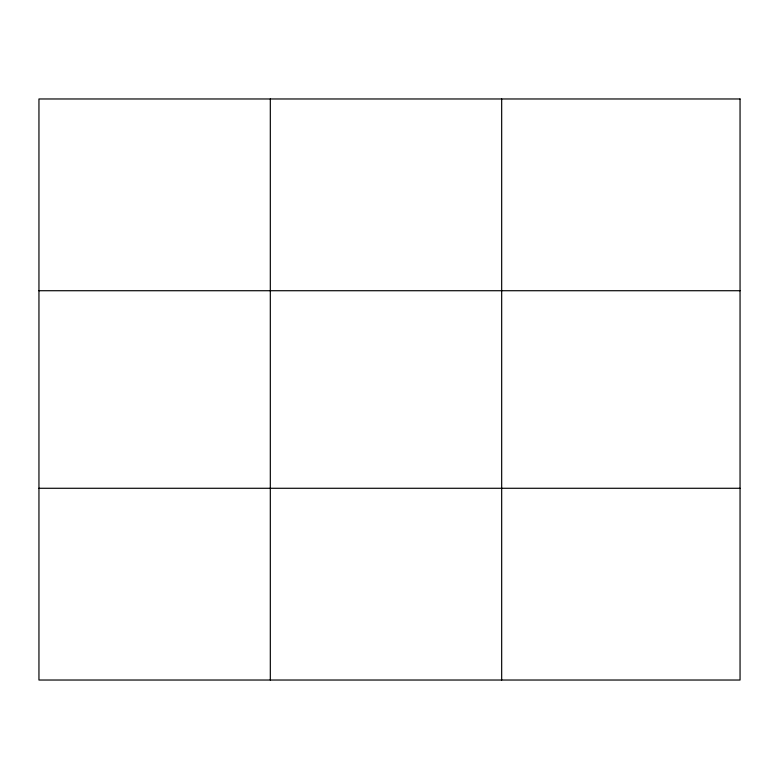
<?xml version="1.0" encoding="UTF-8"?>
<svg xmlns="http://www.w3.org/2000/svg" width="779" height="779" viewBox="0 0 779 779"><rect width="100%" height="100%" fill="white"/><g stroke="black" fill="none" stroke-linecap="round" stroke-linejoin="round"><path stroke-width="1.17" d="M270.313 98.972L270.313 680.028M501.676 98.972L501.676 680.028M38.95 290.723L740.05 290.723M38.95 488.277L740.05 488.277M740.05 98.972L740.05 680.028L38.95 680.028L38.95 98.972L740.05 98.972"/></g></svg>
